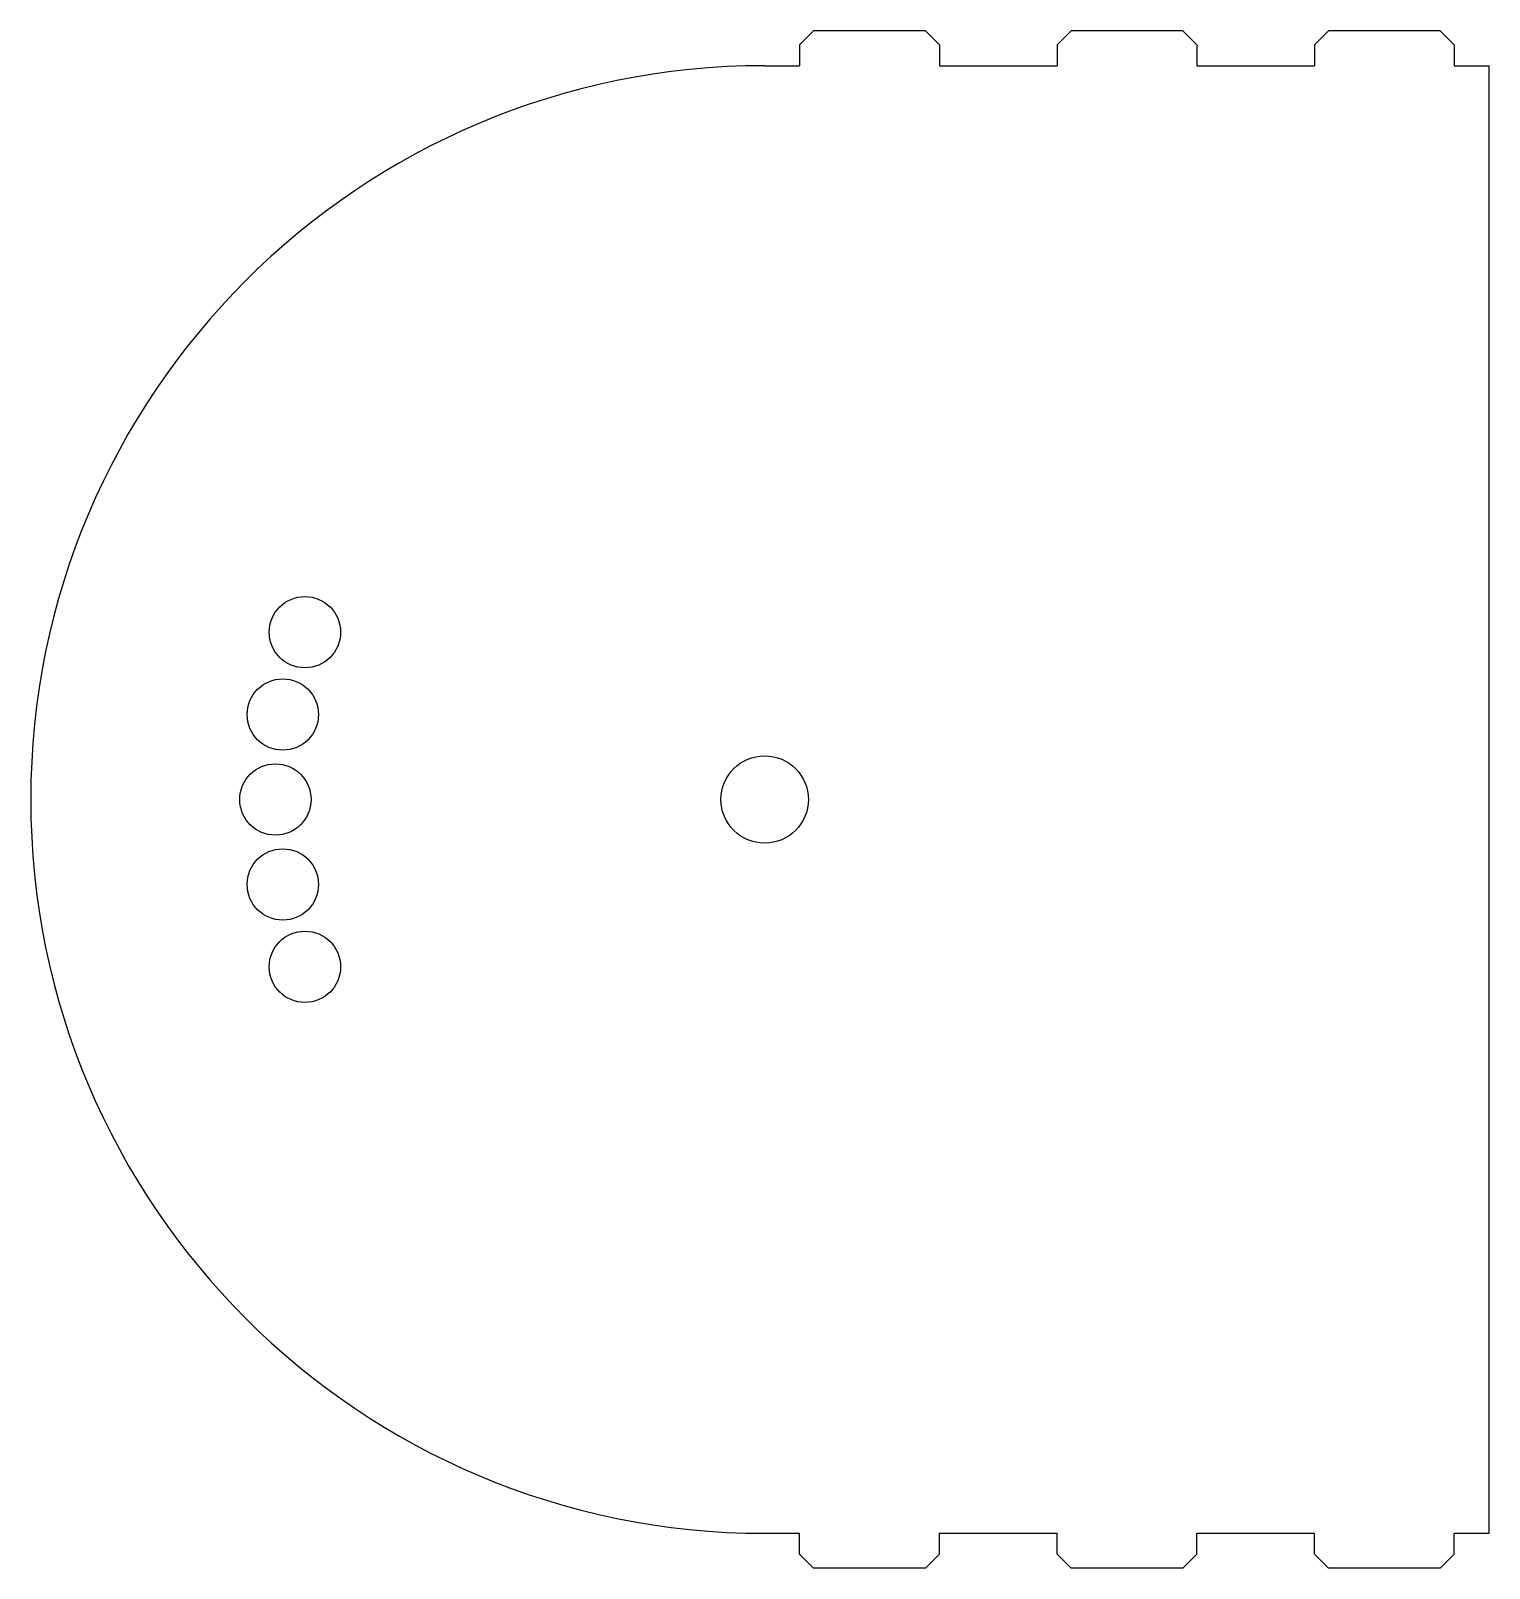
# Model space of a CAD drawing. Header units: millimetres. Extents: x -105 to 104, y -110 to 110.
import ezdxf

# ---------------------------------------------------------------- set-up
doc = ezdxf.new("R2010")
doc.units = ezdxf.units.MM

msp = doc.modelspace()

# ---------------------------------------------------------------- linework, layer by layer
at = {"color": 7, "linetype": 'Continuous', "lineweight": 25}
for p, q in [((5, 108), (7, 110)), ((5, 108), (5, 105)), ((23, 110), (7, 110)), ((23, 110), (25, 108)), ((25, 108), (25, 105)), ((41.83, 108), (43.83, 110)), ((41.83, 108), (41.83, 105)), ((59.83, 110), (43.83, 110)), ((59.83, 110), (61.83, 108)), ((61.83, 108), (61.83, 105)), ((78.66, 108), (80.66, 110)), ((78.66, 108), (78.66, 105)), ((96.66, 110), (80.66, 110)), ((96.66, 110), (98.66, 108)), ((98.66, 108), (98.66, 105)), ((0, 105), (5, 105)), ((25, 105), (41.83, 105)), ((61.83, 105), (78.66, 105)), ((98.66, 105), (103.66, 105)), ((103.66, -105), (103.66, 105)), ((0, -105), (5, -105)), ((5, -108), (5, -105)), ((25, -105), (41.83, -105)), ((25, -108), (25, -105)), ((41.83, -108), (41.83, -105)), ((61.83, -105), (78.66, -105)), ((61.83, -108), (61.83, -105)), ((78.66, -108), (78.66, -105)), ((98.66, -105), (103.66, -105)), ((98.66, -108), (98.66, -105)), ((5, -108), (7, -110)), ((23, -110), (7, -110)), ((23, -110), (25, -108)), ((41.83, -108), (43.83, -110)), ((59.83, -110), (43.83, -110)), ((59.83, -110), (61.83, -108)), ((78.66, -108), (80.66, -110)), ((96.66, -110), (80.66, -110)), ((96.66, -110), (98.66, -108))]:
    msp.add_line(p, q, dxfattribs=at)
for centre, radius in [((-65.78, 23.94), 5.1), ((-68.94, 12.16), 5.1), ((-70, 0), 5.1), ((0, 0), 6.25), ((-68.94, -12.16), 5.1), ((-65.78, -23.94), 5.1)]:
    msp.add_circle(centre, radius, dxfattribs=at)
msp.add_arc((0, 0), 105, 90, 270, dxfattribs=at)

doc.saveas('drawing.dxf')
